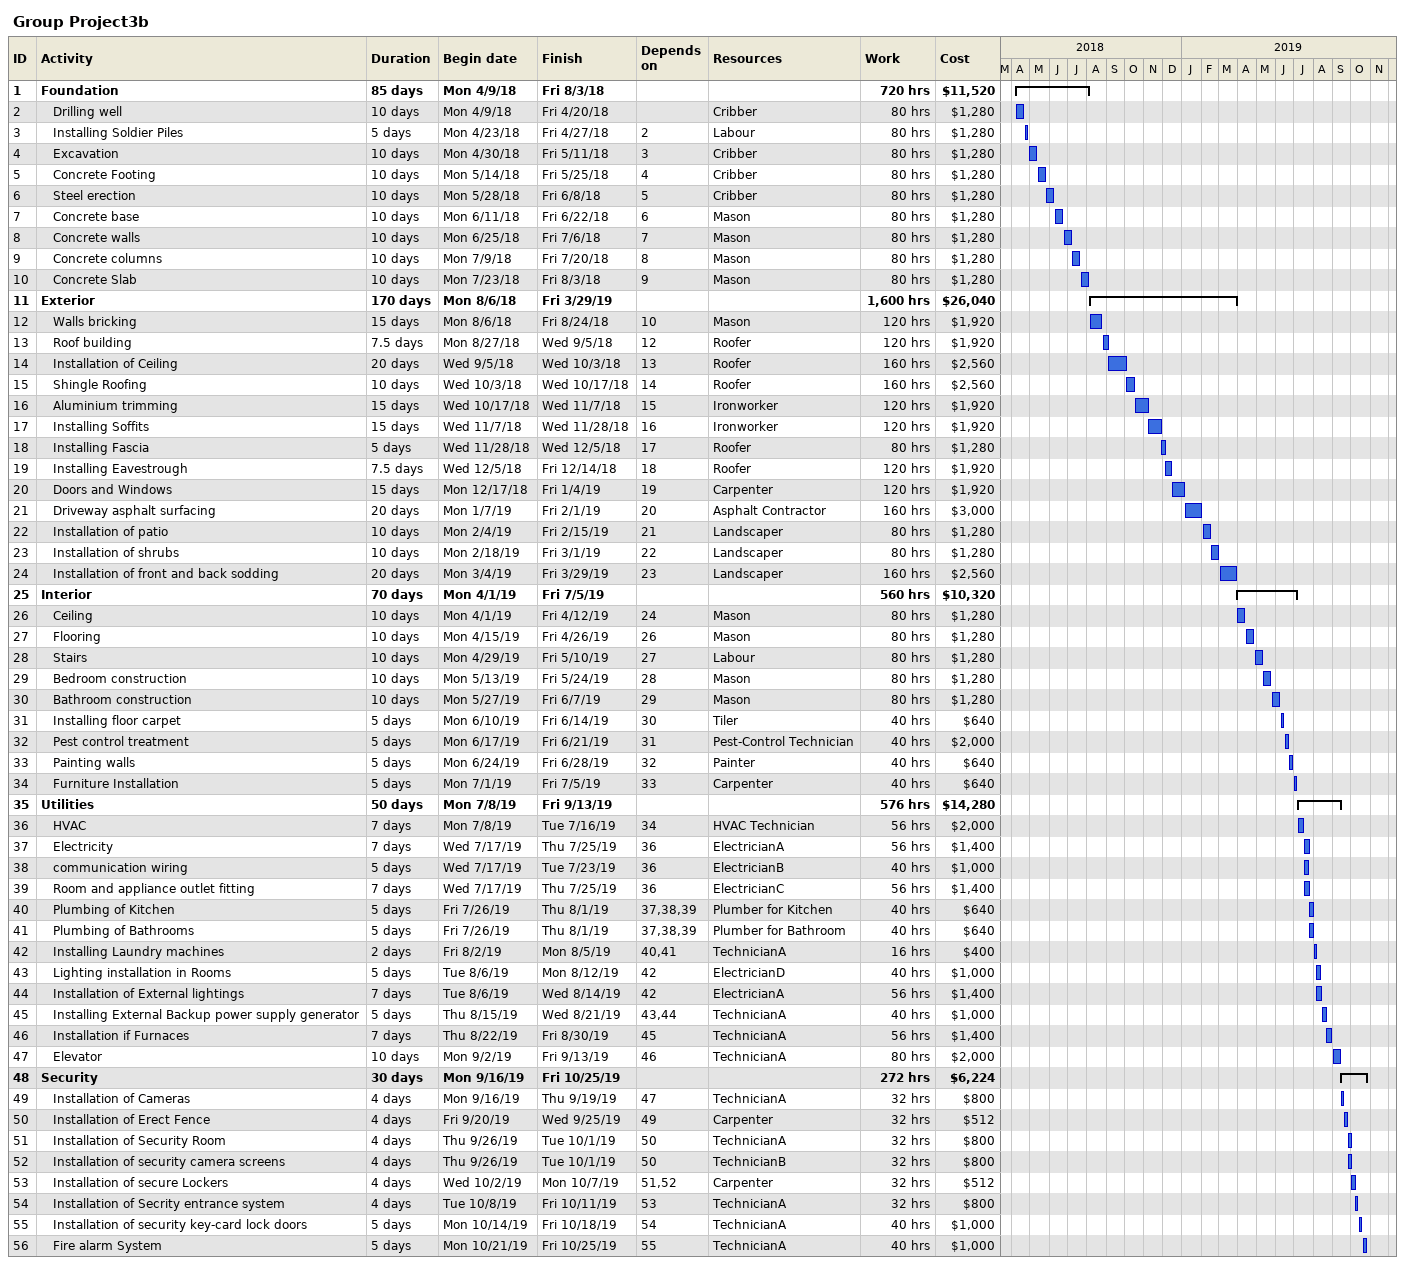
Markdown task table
Group Project3b

| ID | Level | Task | Duration | Start | Finish | Predecessors | Resources | Work (h) | Cost ($) |
|---|---|---|---|---|---|---|---|---|---|
| 1 | 1 | **Foundation** | 85d | 2018-04-09 | 2018-08-03 |  |  | 720 | 11520 |
| 2 | 2 | Drilling well | 10d | 2018-04-09 | 2018-04-20 |  | Cribber | 80 | 1280 |
| 3 | 2 | Installing Soldier Piles | 5d | 2018-04-23 | 2018-04-27 | 2 | Labour | 80 | 1280 |
| 4 | 2 | Excavation | 10d | 2018-04-30 | 2018-05-11 | 3 | Cribber | 80 | 1280 |
| 5 | 2 | Concrete Footing | 10d | 2018-05-14 | 2018-05-25 | 4 | Cribber | 80 | 1280 |
| 6 | 2 | Steel erection | 10d | 2018-05-28 | 2018-06-08 | 5 | Cribber | 80 | 1280 |
| 7 | 2 | Concrete base | 10d | 2018-06-11 | 2018-06-22 | 6 | Mason | 80 | 1280 |
| 8 | 2 | Concrete walls | 10d | 2018-06-25 | 2018-07-06 | 7 | Mason | 80 | 1280 |
| 9 | 2 | Concrete columns | 10d | 2018-07-09 | 2018-07-20 | 8 | Mason | 80 | 1280 |
| 10 | 2 | Concrete Slab | 10d | 2018-07-23 | 2018-08-03 | 9 | Mason | 80 | 1280 |
| 11 | 1 | **Exterior** | 170d | 2018-08-06 | 2019-03-29 |  |  | 1600 | 26040 |
| 12 | 2 | Walls bricking | 15d | 2018-08-06 | 2018-08-24 | 10 | Mason | 120 | 1920 |
| 13 | 2 | Roof building | 7.5d | 2018-08-27 | 2018-09-05 | 12 | Roofer | 120 | 1920 |
| 14 | 2 | Installation of Ceiling | 20d | 2018-09-05 | 2018-10-03 | 13 | Roofer | 160 | 2560 |
| 15 | 2 | Shingle Roofing | 10d | 2018-10-03 | 2018-10-17 | 14 | Roofer | 160 | 2560 |
| 16 | 2 | Aluminium trimming | 15d | 2018-10-17 | 2018-11-07 | 15 | Ironworker | 120 | 1920 |
| 17 | 2 | Installing Soffits | 15d | 2018-11-07 | 2018-11-28 | 16 | Ironworker | 120 | 1920 |
| 18 | 2 | Installing Fascia | 5d | 2018-11-28 | 2018-12-05 | 17 | Roofer | 80 | 1280 |
| 19 | 2 | Installing Eavestrough | 7.5d | 2018-12-05 | 2018-12-14 | 18 | Roofer | 120 | 1920 |
| 20 | 2 | Doors and Windows | 15d | 2018-12-17 | 2019-01-04 | 19 | Carpenter | 120 | 1920 |
| 21 | 2 | Driveway asphalt surfacing | 20d | 2019-01-07 | 2019-02-01 | 20 | Asphalt Contractor | 160 | 3000 |
| 22 | 2 | Installation of patio | 10d | 2019-02-04 | 2019-02-15 | 21 | Landscaper | 80 | 1280 |
| 23 | 2 | Installation of shrubs | 10d | 2019-02-18 | 2019-03-01 | 22 | Landscaper | 80 | 1280 |
| 24 | 2 | Installation of front and back sodding | 20d | 2019-03-04 | 2019-03-29 | 23 | Landscaper | 160 | 2560 |
| 25 | 1 | **Interior** | 70d | 2019-04-01 | 2019-07-05 |  |  | 560 | 10320 |
| 26 | 2 | Ceiling | 10d | 2019-04-01 | 2019-04-12 | 24 | Mason | 80 | 1280 |
| 27 | 2 | Flooring | 10d | 2019-04-15 | 2019-04-26 | 26 | Mason | 80 | 1280 |
| 28 | 2 | Stairs | 10d | 2019-04-29 | 2019-05-10 | 27 | Labour | 80 | 1280 |
| 29 | 2 | Bedroom construction | 10d | 2019-05-13 | 2019-05-24 | 28 | Mason | 80 | 1280 |
| 30 | 2 | Bathroom construction | 10d | 2019-05-27 | 2019-06-07 | 29 | Mason | 80 | 1280 |
| 31 | 2 | Installing floor carpet | 5d | 2019-06-10 | 2019-06-14 | 30 | Tiler | 40 | 640 |
| 32 | 2 | Pest control treatment | 5d | 2019-06-17 | 2019-06-21 | 31 | Pest-Control Technician | 40 | 2000 |
| 33 | 2 | Painting walls | 5d | 2019-06-24 | 2019-06-28 | 32 | Painter | 40 | 640 |
| 34 | 2 | Furniture Installation | 5d | 2019-07-01 | 2019-07-05 | 33 | Carpenter | 40 | 640 |
| 35 | 1 | **Utilities** | 50d | 2019-07-08 | 2019-09-13 |  |  | 576 | 14280 |
| 36 | 2 | HVAC | 7d | 2019-07-08 | 2019-07-16 | 34 | HVAC Technician | 56 | 2000 |
| 37 | 2 | Electricity | 7d | 2019-07-17 | 2019-07-25 | 36 | ElectricianA | 56 | 1400 |
| 38 | 2 | communication wiring | 5d | 2019-07-17 | 2019-07-23 | 36 | ElectricianB | 40 | 1000 |
| 39 | 2 | Room and appliance outlet fitting | 7d | 2019-07-17 | 2019-07-25 | 36 | ElectricianC | 56 | 1400 |
| 40 | 2 | Plumbing of Kitchen | 5d | 2019-07-26 | 2019-08-01 | 37, 38, 39 | Plumber for Kitchen | 40 | 640 |
| 41 | 2 | Plumbing of Bathrooms | 5d | 2019-07-26 | 2019-08-01 | 37, 38, 39 | Plumber for Bathroom | 40 | 640 |
| 42 | 2 | Installing Laundry machines | 2d | 2019-08-02 | 2019-08-05 | 40, 41 | TechnicianA | 16 | 400 |
| 43 | 2 | Lighting installation in Rooms | 5d | 2019-08-06 | 2019-08-12 | 42 | ElectricianD | 40 | 1000 |
| 44 | 2 | Installation of External lightings | 7d | 2019-08-06 | 2019-08-14 | 42 | ElectricianA | 56 | 1400 |
| 45 | 2 | Installing External Backup power supply generator | 5d | 2019-08-15 | 2019-08-21 | 43, 44 | TechnicianA | 40 | 1000 |
| 46 | 2 | Installation if Furnaces | 7d | 2019-08-22 | 2019-08-30 | 45 | TechnicianA | 56 | 1400 |
| 47 | 2 | Elevator | 10d | 2019-09-02 | 2019-09-13 | 46 | TechnicianA | 80 | 2000 |
| 48 | 1 | **Security** | 30d | 2019-09-16 | 2019-10-25 |  |  | 272 | 6224 |
| 49 | 2 | Installation of Cameras | 4d | 2019-09-16 | 2019-09-19 | 47 | TechnicianA | 32 | 800 |
| 50 | 2 | Installation of Erect Fence | 4d | 2019-09-20 | 2019-09-25 | 49 | Carpenter | 32 | 512 |
| 51 | 2 | Installation of Security Room | 4d | 2019-09-26 | 2019-10-01 | 50 | TechnicianA | 32 | 800 |
| 52 | 2 | Installation of security camera screens | 4d | 2019-09-26 | 2019-10-01 | 50 | TechnicianB | 32 | 800 |
| 53 | 2 | Installation of secure Lockers | 4d | 2019-10-02 | 2019-10-07 | 51, 52 | Carpenter | 32 | 512 |
| 54 | 2 | Installation of Secrity entrance system | 4d | 2019-10-08 | 2019-10-11 | 53 | TechnicianA | 32 | 800 |
| 55 | 2 | Installation of security key-card lock doors | 5d | 2019-10-14 | 2019-10-18 | 54 | TechnicianA | 40 | 1000 |
| 56 | 2 | Fire alarm System | 5d | 2019-10-21 | 2019-10-25 | 55 | TechnicianA | 40 | 1000 |
